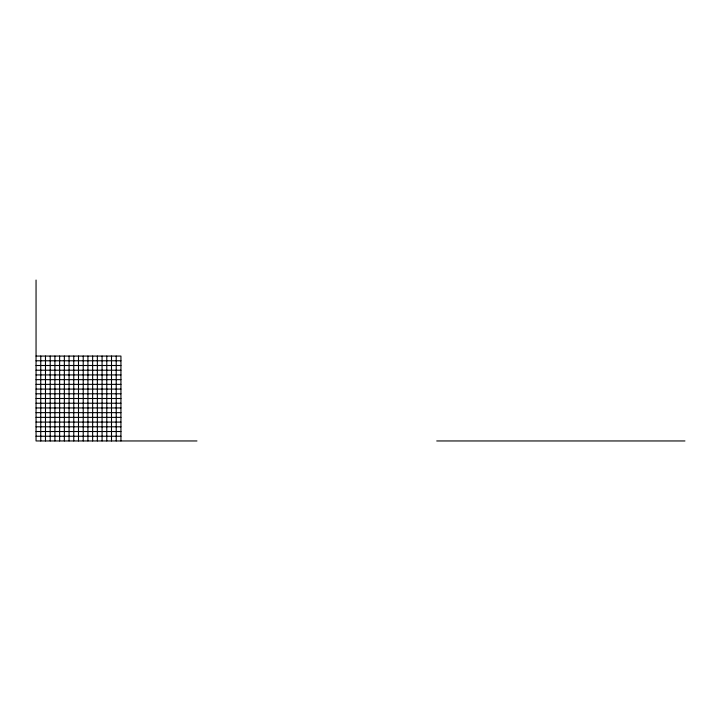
<?xml version="1.0" encoding="UTF-8"?>
<svg xmlns="http://www.w3.org/2000/svg" width="721" height="721" viewBox="0 0 721 721"><rect width="100%" height="100%" fill="white"/><g stroke="black" fill="none" stroke-linecap="round" stroke-linejoin="round"><path stroke-width="1.08" d="M36.05 356.066L120.939 356.066L120.939 440.955M36.05 360.779L120.939 360.779M36.05 365.502L120.939 365.502M36.05 370.215L120.939 370.215M36.05 374.929L120.939 374.929M36.05 379.643L120.939 379.643M36.05 384.365L120.939 384.365M36.05 389.079L120.939 389.079M36.05 393.792L120.939 393.792M36.05 398.506L120.939 398.506M36.05 403.228L120.939 403.228M36.05 407.942L120.939 407.942M36.05 412.655L120.939 412.655M36.05 417.369L120.939 417.369M36.05 422.091L120.939 422.091M36.05 426.805L120.939 426.805M36.05 431.519L120.939 431.519M36.05 436.241L120.939 436.241M196.959 440.955L36.05 440.955L36.05 280.045M436.728 440.955L684.95 440.955M116.216 356.066L116.216 440.955M111.503 356.066L111.503 440.955M106.789 356.066L106.789 440.955M102.076 356.066L102.076 440.955M97.353 356.066L97.353 440.955M92.639 356.066L92.639 440.955M87.926 356.066L87.926 440.955M83.212 356.066L83.212 440.955M78.49 356.066L78.49 440.955M73.776 356.066L73.776 440.955M69.063 356.066L69.063 440.955M64.349 356.066L64.349 440.955M59.627 356.066L59.627 440.955M54.913 356.066L54.913 440.955M50.2 356.066L50.2 440.955M45.486 356.066L45.486 440.955M40.764 356.066L40.764 440.955"/></g></svg>
